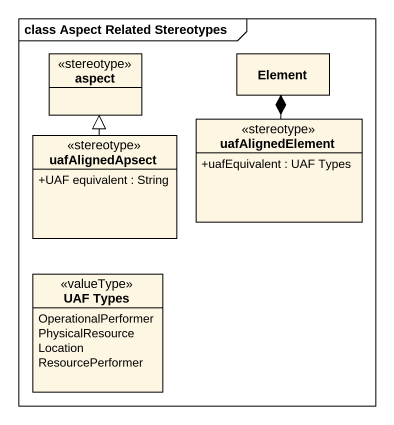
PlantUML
@startuml
mainframe class Aspect Related Stereotypes
hide circle
hide empty members
skinparam classAttributeIconSize 0
class aspect <<stereotype>>
class Element
class uafAlignedElement <<stereotype>> {
  +uafEquivalent : UAF Types
}
class uafAlignedApsect <<stereotype>> {
  +UAF equivalent : String
}
enum "UAF Types" as UAF_Types <<valueType>> {
  OperationalPerformer
  PhysicalResource
  Location
  ResourcePerformer
}
uafAlignedElement -up-* Element
uafAlignedApsect -up-|> aspect
@enduml
